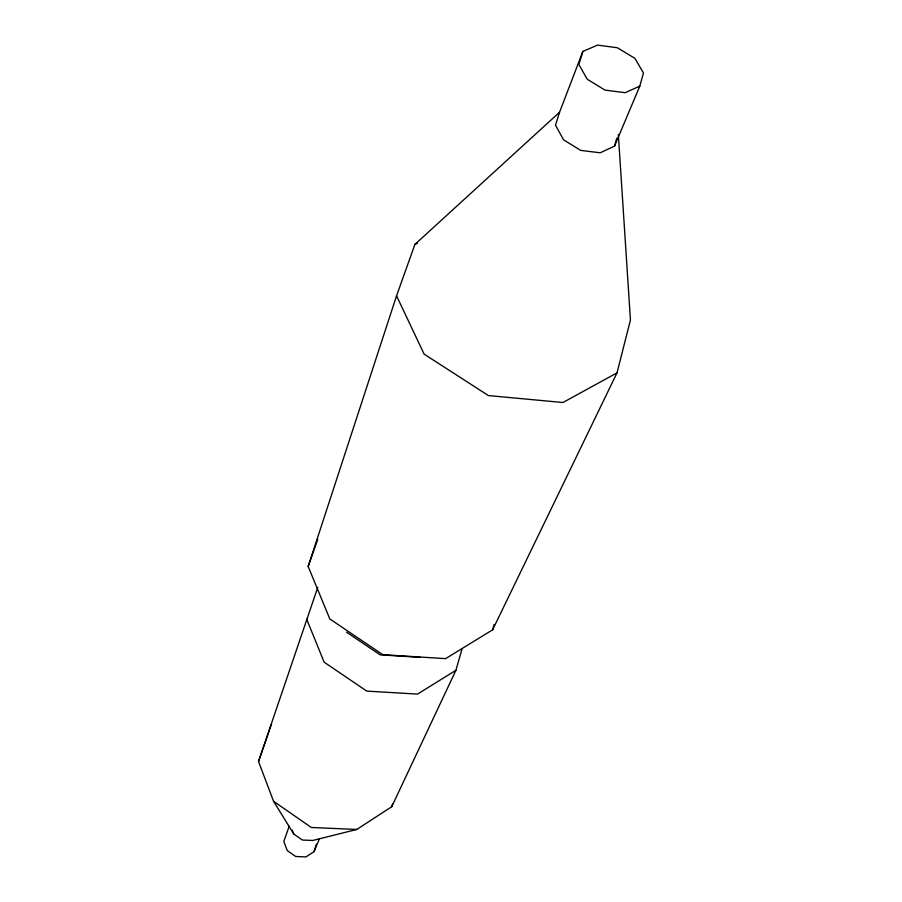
<?xml version="1.0" encoding="UTF-8"?>
<svg xmlns="http://www.w3.org/2000/svg" width="902" height="902" viewBox="0 0 902 902"><rect width="100%" height="100%" fill="white"/><g stroke="black" fill="none" stroke-linecap="round" stroke-linejoin="round"><path stroke-width="1.35" d="M559.556 112.231L555.519 125.198L563.558 139.81L580.685 150.397L600.225 152.788L614.555 146.09L639.822 86.107L643.476 72.972L634.884 58.359L617.419 47.761L597.609 45.1L582.861 51.414L559.556 112.231L414.897 244.431L396.553 295.833L308.168 566.456L329.828 618.975L382.809 654.683L445.622 658.64L492.627 629.81L617.013 372.864L630.442 319.996L618.332 134.421M492.627 629.81L494.093 624.511M614.555 146.09L616.765 138.243M317.752 587.405L258.524 761.502L273.554 801.258L293.759 834.046L302.362 840.033L312.746 840.472L356.809 829.457L391.739 806.704L455.916 670.321L462.072 648.763M391.739 806.704L392.517 804.088M582.861 51.414L578.825 64.437L587.247 79.252L604.994 90.099L625.142 92.703L639.822 86.107M289.204 826.232L283.826 841.465L287.253 850.586L295.721 856.494L305.97 856.9L314.02 851.668L316.41 844.103M258.524 761.502L271.513 724.069M308.168 566.456L317.82 539.182M314.02 851.668L319.319 838.995M455.916 670.321L417.525 694.089L366.787 691.112L324.145 662.181L306.703 619.223M617.013 372.864L562.961 402.517L488.399 395.572L424.143 354.148L396.553 295.833M414.897 244.431L417.457 243.236M356.809 829.457L311.325 827.484L273.554 801.258M419.994 657.344L380.137 654.829L346.571 632.201M292.259 830.099L293.759 834.046"/></g></svg>
